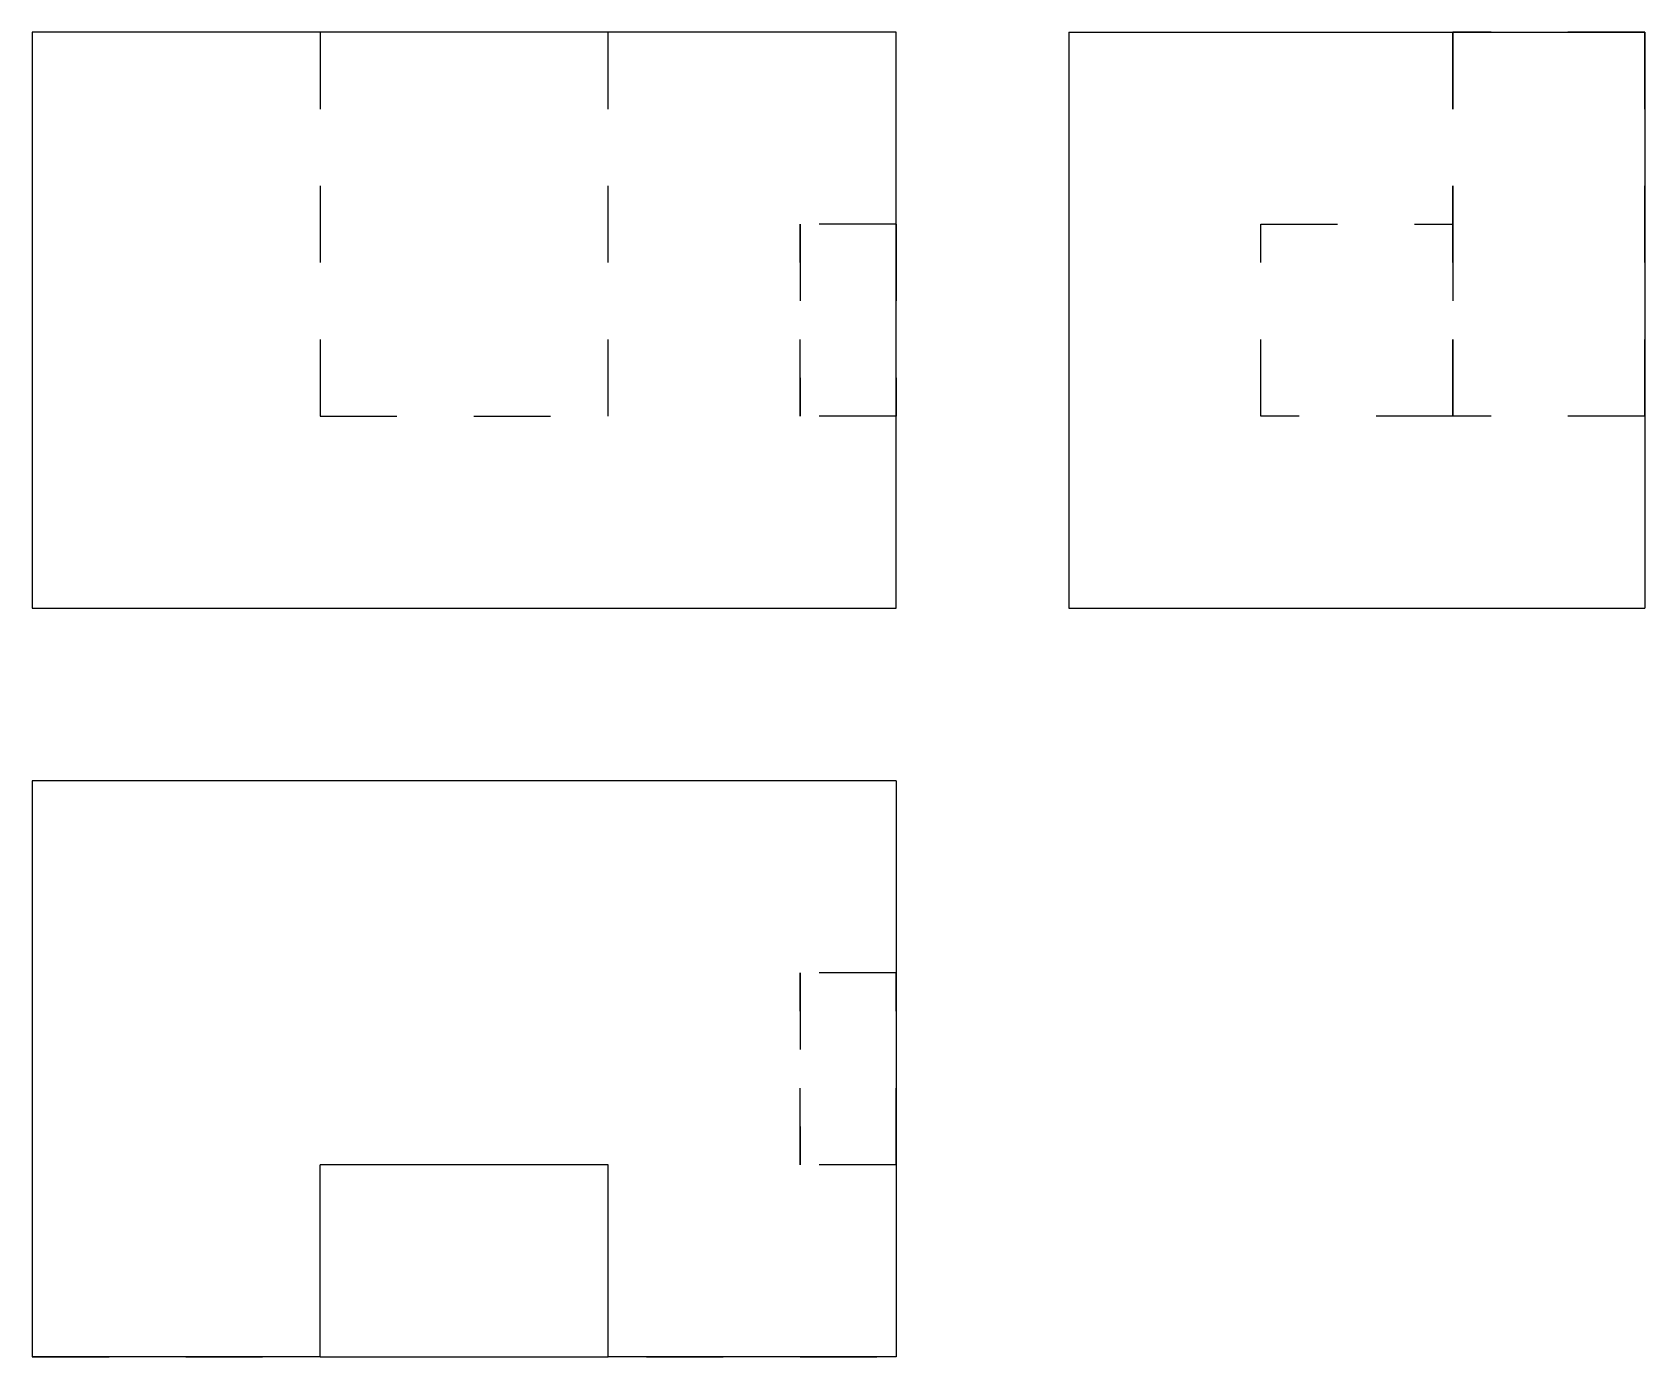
# Model space of a CAD drawing. Extents: x 0 to 2.1, y 0 to 1.73.
import ezdxf

# ---------------------------------------------------------------- set-up
doc = ezdxf.new("R2010")
doc.units = 0
doc.linetypes.add('HIDDEN', pattern=[0.05625, 0.037519, -0.018731])
for name, color, linetype in [('FRONT', 7, 'CONTINUOUS'), ('FRONT_HID', 7, 'HIDDEN'), ('LEFT', 7, 'CONTINUOUS'), ('LEFT_HID', 7, 'HIDDEN'), ('TOP', 7, 'CONTINUOUS'), ('TOP_HID', 7, 'HIDDEN')]:
    doc.layers.add(name, color=color, linetype=linetype)

msp = doc.modelspace()

# ---------------------------------------------------------------- linework, layer by layer
at = {"layer": 'FRONT'}
for p, q in [((0, 1.725), (0, 0.975)), ((1.125, 1.725), (0, 1.725)), ((1.125, 0.975), (1.125, 1.725)), ((0, 0.975), (1.125, 0.975))]:
    msp.add_line(p, q, dxfattribs=at)
at = {"layer": 'FRONT_HID', "linetype": 'HIDDEN'}
for p, q in [((0.375, 1.725), (0, 1.725)), ((0.375, 1.725), (0.375, 1.225)), ((0.75, 1.725), (0.375, 1.725)), ((0.375, 1.725), (0.375, 1.225)), ((1.125, 1.725), (0.75, 1.725)), ((0.75, 1.225), (0.75, 1.725)), ((0.75, 1.225), (0.75, 1.725)), ((1.125, 1.475), (1, 1.475)), ((1, 1.475), (1, 1.225)), ((1.125, 1.475), (1, 1.475)), ((1, 1.225), (1, 1.475)), ((1.125, 1.475), (1.125, 1.225)), ((1.125, 1.225), (1.125, 1.475)), ((0.375, 1.225), (0.75, 1.225)), ((0.375, 1.225), (0.75, 1.225)), ((1.125, 1.225), (1, 1.225)), ((1.125, 1.225), (1, 1.225))]:
    msp.add_line(p, q, dxfattribs=at)
at = {"layer": 'LEFT'}
for p, q in [((1.35, 1.725), (2.1, 1.725)), ((1.35, 1.725), (1.35, 0.975)), ((2.1, 1.725), (2.1, 0.975)), ((1.35, 0.975), (2.1, 0.975))]:
    msp.add_line(p, q, dxfattribs=at)
at = {"layer": 'LEFT_HID', "linetype": 'HIDDEN'}
for p, q in [((2.1, 1.725), (1.85, 1.725)), ((2.1, 1.725), (1.85, 1.725)), ((1.85, 1.725), (1.85, 1.225)), ((1.85, 1.225), (1.85, 1.725)), ((2.1, 1.225), (2.1, 1.725)), ((2.1, 1.725), (2.1, 1.225)), ((1.6, 1.225), (1.6, 1.475)), ((1.6, 1.475), (1.85, 1.475)), ((1.6, 1.475), (1.85, 1.475)), ((1.6, 1.225), (1.6, 1.475)), ((1.85, 1.475), (1.85, 1.225)), ((1.85, 1.475), (1.85, 1.225)), ((1.85, 1.225), (1.6, 1.225)), ((1.85, 1.225), (1.6, 1.225)), ((2.1, 1.225), (1.85, 1.225)), ((2.1, 1.225), (1.85, 1.225))]:
    msp.add_line(p, q, dxfattribs=at)
at = {"layer": 'TOP'}
for p, q in [((0, 0.75), (0, 0)), ((1.125, 0.75), (0, 0.75)), ((1.125, 0.75), (1.125, 0)), ((0.75, 0.25), (0.375, 0.25)), ((0.375, 0), (0.375, 0.25)), ((0.75, 0), (0.75, 0.25)), ((0.375, 0), (0, 0)), ((0.375, 0), (0.75, 0)), ((1.125, 0), (0.75, 0))]:
    msp.add_line(p, q, dxfattribs=at)
at = {"layer": 'TOP_HID', "linetype": 'HIDDEN'}
for p, q in [((1.125, 0.5), (1, 0.5)), ((1, 0.5), (1, 0.25)), ((1.125, 0.5), (1, 0.5)), ((1, 0.25), (1, 0.5)), ((1.125, 0.25), (1.125, 0.5)), ((1.125, 0.5), (1.125, 0.25)), ((1.125, 0.25), (1, 0.25)), ((1.125, 0.25), (1, 0.25)), ((0, 0), (1.125, 0))]:
    msp.add_line(p, q, dxfattribs=at)

doc.saveas('drawing.dxf')
